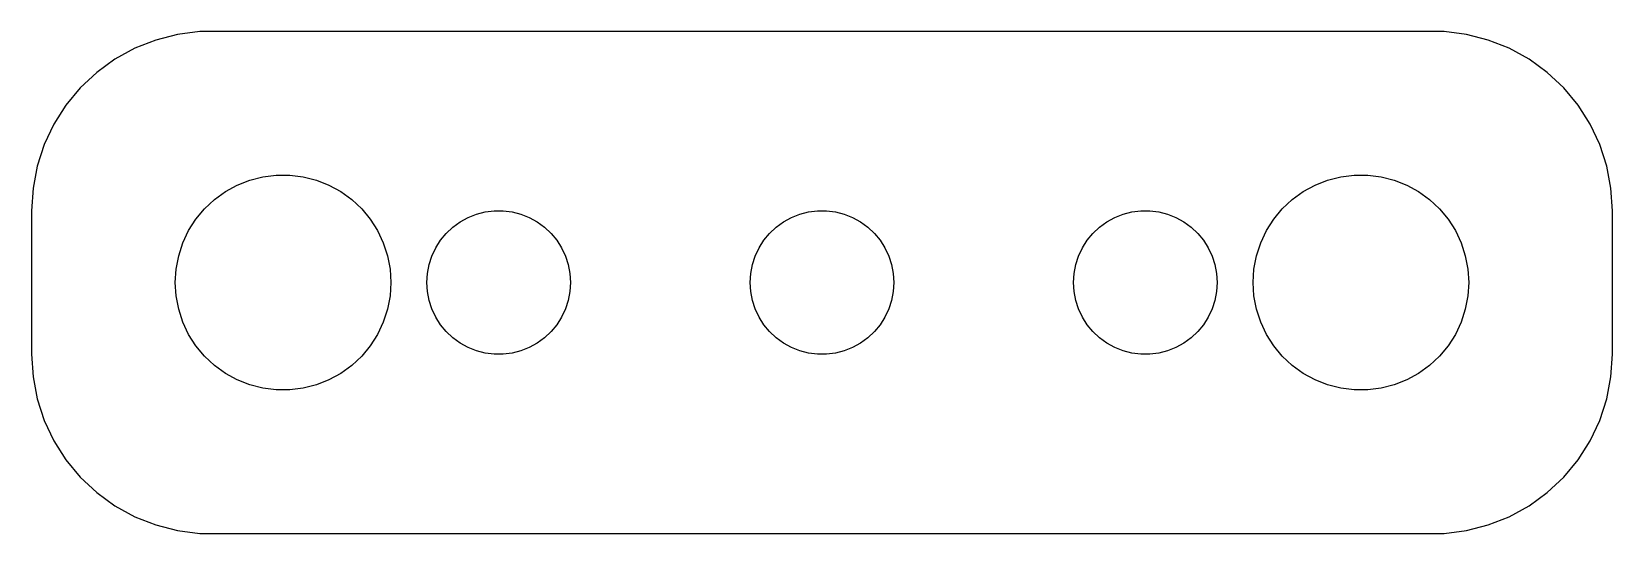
# Model space of a CAD drawing. Header units: metres. Extents: x -22 to 22, y -7 to 7.
import ezdxf

# ---------------------------------------------------------------- set-up
doc = ezdxf.new("R2010")
doc.units = ezdxf.units.M

msp = doc.modelspace()

# ---------------------------------------------------------------- linework, layer by layer
for p, q in [((-18.5451, 6.75528), (-19.1289, 6.52412)), ((-17.9369, 6.91142), (-18.5451, 6.75528)), ((-17.3139, 6.99013), (-17.9369, 6.91142)), ((17.3139, 6.99013), (-17.3139, 6.99013)), ((17.9369, 6.91142), (17.3139, 6.99013)), ((18.5451, 6.75528), (17.9369, 6.91142)), ((19.1289, 6.52412), (18.5451, 6.75528)), ((-19.6791, 6.22163), (-20.1871, 5.85255)), ((-19.1289, 6.52412), (-19.6791, 6.22163)), ((19.6791, 6.22163), (19.1289, 6.52412)), ((20.1871, 5.85255), (19.6791, 6.22163)), ((-20.1871, 5.85255), (-20.6448, 5.42273)), ((20.6448, 5.42273), (20.1871, 5.85255)), ((-20.6448, 5.42273), (-21.0451, 4.93892)), ((21.0451, 4.93892), (20.6448, 5.42273)), ((-21.0451, 4.93892), (-21.3815, 4.40877)), ((21.3815, 4.40877), (21.0451, 4.93892)), ((-21.3815, 4.40877), (-21.6489, 3.84062)), ((21.6489, 3.84062), (21.3815, 4.40877)), ((-21.6489, 3.84062), (-21.8429, 3.24344)), ((21.8429, 3.24344), (21.6489, 3.84062)), ((-21.8429, 3.24344), (-21.9606, 2.62666)), ((21.9606, 2.62666), (21.8429, 3.24344)), ((-16.6075, 2.53297), (-16.2773, 2.71448)), ((-16.2773, 2.71448), (-15.927, 2.85316)), ((-15.927, 2.85316), (-15.5621, 2.94685)), ((-15.5621, 2.94685), (-15.1884, 2.99408)), ((-15.1884, 2.99408), (-14.8116, 2.99408)), ((-14.8116, 2.99408), (-14.4379, 2.94685)), ((-14.4379, 2.94685), (-14.0729, 2.85316)), ((-14.0729, 2.85316), (-13.7227, 2.71448)), ((-13.7227, 2.71448), (-13.3925, 2.53297)), ((13.3925, 2.53297), (13.7227, 2.71448)), ((13.7227, 2.71448), (14.0729, 2.85316)), ((14.0729, 2.85316), (14.4379, 2.94685)), ((14.4379, 2.94685), (14.8116, 2.99408)), ((14.8116, 2.99408), (15.1884, 2.99408)), ((15.1884, 2.99408), (15.5621, 2.94685)), ((15.5621, 2.94685), (15.927, 2.85316)), ((15.927, 2.85316), (16.2773, 2.71448)), ((16.2773, 2.71448), (16.6075, 2.53297)), ((-21.9606, 2.62666), (-22, 2)), ((-17.1869, 2.05363), (-16.9123, 2.31154)), ((-16.9123, 2.31154), (-16.6075, 2.53297)), ((-13.3925, 2.53297), (-13.0877, 2.31154)), ((-13.0877, 2.31154), (-12.8131, 2.05363)), ((12.8131, 2.05363), (13.0877, 2.31154)), ((13.0877, 2.31154), (13.3925, 2.53297)), ((16.6075, 2.53297), (16.9123, 2.31154)), ((16.9123, 2.31154), (17.1869, 2.05363)), ((22, 2), (21.9606, 2.62666)), ((-22, 2), (-22, -2)), ((-17.6289, 1.44525), (-17.427, 1.76335)), ((-17.427, 1.76335), (-17.1869, 2.05363)), ((-12.8131, 2.05363), (-12.5729, 1.76335)), ((-12.5729, 1.76335), (-12.3711, 1.44525)), ((-10.0716, 1.68864), (-9.85155, 1.80965)), ((-9.85155, 1.80965), (-9.61803, 1.9021)), ((-9.61803, 1.9021), (-9.37476, 1.96457)), ((-9.37476, 1.96457), (-9.12558, 1.99605)), ((-9.12558, 1.99605), (-8.8744, 1.99605)), ((-8.8744, 1.99605), (-8.62523, 1.96457)), ((-8.62523, 1.96457), (-8.38196, 1.9021)), ((-8.38196, 1.9021), (-8.14844, 1.80965)), ((-8.14844, 1.80965), (-7.92834, 1.68864)), ((-1.07164, 1.68864), (-0.851547, 1.80965)), ((-0.851547, 1.80965), (-0.618027, 1.9021)), ((-0.618027, 1.9021), (-0.374756, 1.96457)), ((-0.374756, 1.96457), (-0.12558, 1.99605)), ((-0.12558, 1.99605), (0.12558, 1.99605)), ((0.12558, 1.99605), (0.374756, 1.96457)), ((0.374756, 1.96457), (0.618027, 1.9021)), ((0.618027, 1.9021), (0.851547, 1.80965)), ((0.851547, 1.80965), (1.07164, 1.68864)), ((7.92834, 1.68864), (8.14844, 1.80965)), ((8.14844, 1.80965), (8.38196, 1.9021)), ((8.38196, 1.9021), (8.62523, 1.96457)), ((8.62523, 1.96457), (8.8744, 1.99605)), ((8.8744, 1.99605), (9.12558, 1.99605)), ((9.12558, 1.99605), (9.37476, 1.96457)), ((9.37476, 1.96457), (9.61803, 1.9021)), ((9.61803, 1.9021), (9.85155, 1.80965)), ((9.85155, 1.80965), (10.0716, 1.68864)), ((12.3711, 1.44525), (12.5729, 1.76335)), ((12.5729, 1.76335), (12.8131, 2.05363)), ((17.1869, 2.05363), (17.427, 1.76335)), ((17.427, 1.76335), (17.6289, 1.44525)), ((22, -2), (22, 2)), ((-17.7893, 1.10437), (-17.6289, 1.44525)), ((-12.3711, 1.44525), (-12.2107, 1.10437)), ((-10.618, 1.17557), (-10.4579, 1.36908)), ((-10.4579, 1.36908), (-10.2748, 1.54102)), ((-10.2748, 1.54102), (-10.0716, 1.68864)), ((-7.92834, 1.68864), (-7.72514, 1.54102)), ((-7.72514, 1.54102), (-7.54205, 1.36908)), ((-7.54205, 1.36908), (-7.38196, 1.17557)), ((-1.61803, 1.17557), (-1.45793, 1.36908)), ((-1.45793, 1.36908), (-1.27484, 1.54102)), ((-1.27484, 1.54102), (-1.07164, 1.68864)), ((1.07164, 1.68864), (1.27484, 1.54102)), ((1.27484, 1.54102), (1.45793, 1.36908)), ((1.45793, 1.36908), (1.61803, 1.17557)), ((7.38196, 1.17557), (7.54205, 1.36908)), ((7.54205, 1.36908), (7.72514, 1.54102)), ((7.72514, 1.54102), (7.92834, 1.68864)), ((10.0716, 1.68864), (10.2748, 1.54102)), ((10.2748, 1.54102), (10.4579, 1.36908)), ((10.4579, 1.36908), (10.618, 1.17557)), ((12.2107, 1.10437), (12.3711, 1.44525)), ((17.6289, 1.44525), (17.7893, 1.10437)), ((-17.9057, 0.746063), (-17.7893, 1.10437)), ((-12.2107, 1.10437), (-12.0942, 0.746063)), ((-10.8595, 0.736237), (-10.7526, 0.963501)), ((-10.7526, 0.963501), (-10.618, 1.17557)), ((-7.38196, 1.17557), (-7.24738, 0.963501)), ((-7.24738, 0.963501), (-7.14044, 0.736237)), ((-1.85954, 0.736237), (-1.75261, 0.963501)), ((-1.75261, 0.963501), (-1.61803, 1.17557)), ((1.61803, 1.17557), (1.75261, 0.963501)), ((1.75261, 0.963501), (1.85954, 0.736237)), ((7.14044, 0.736237), (7.24738, 0.963501)), ((7.24738, 0.963501), (7.38196, 1.17557)), ((10.618, 1.17557), (10.7526, 0.963501)), ((10.7526, 0.963501), (10.8595, 0.736237)), ((12.0942, 0.746063), (12.2107, 1.10437)), ((17.7893, 1.10437), (17.9057, 0.746063)), ((-17.9763, 0.375992), (-17.9057, 0.746063)), ((-12.0942, 0.746063), (-12.0237, 0.375992)), ((-10.9842, 0.250656), (-10.9372, 0.497375)), ((-10.9372, 0.497375), (-10.8595, 0.736237)), ((-7.14044, 0.736237), (-7.06282, 0.497375)), ((-7.06282, 0.497375), (-7.01576, 0.250656)), ((-1.98422, 0.250656), (-1.93716, 0.497375)), ((-1.93716, 0.497375), (-1.85954, 0.736237)), ((1.85954, 0.736237), (1.93716, 0.497375)), ((1.93716, 0.497375), (1.98422, 0.250656)), ((7.01576, 0.250656), (7.06282, 0.497375)), ((7.06282, 0.497375), (7.14044, 0.736237)), ((10.8595, 0.736237), (10.9372, 0.497375)), ((10.9372, 0.497375), (10.9842, 0.250656)), ((12.0237, 0.375992), (12.0942, 0.746063)), ((17.9057, 0.746063), (17.9763, 0.375992)), ((-18, 0), (-17.9763, 0.375992)), ((-17.9763, -0.375992), (-18, 0)), ((-12.0237, 0.375992), (-12, 0)), ((-12, 0), (-12.0237, -0.375992)), ((-11, 0), (-10.9842, 0.250656)), ((-10.9842, -0.250656), (-11, 0)), ((-7.01576, 0.250656), (-7, 0)), ((-7, 0), (-7.01576, -0.250656)), ((-2, 0), (-1.98422, 0.250656)), ((-1.98422, -0.250656), (-2, 0)), ((1.98422, 0.250656), (2, 0)), ((2, 0), (1.98422, -0.250656)), ((7, 0), (7.01576, 0.250656)), ((7.01576, -0.250656), (7, 0)), ((10.9842, 0.250656), (11, 0)), ((11, 0), (10.9842, -0.250656)), ((12, 0), (12.0237, 0.375992)), ((12.0237, -0.375992), (12, 0)), ((17.9763, 0.375992), (18, 0)), ((18, 0), (17.9763, -0.375992)), ((-17.9057, -0.746063), (-17.9763, -0.375992)), ((-12.0237, -0.375992), (-12.0942, -0.746063)), ((-10.9372, -0.497375), (-10.9842, -0.250656)), ((-7.01576, -0.250656), (-7.06282, -0.497375)), ((-1.93716, -0.497375), (-1.98422, -0.250656)), ((1.98422, -0.250656), (1.93716, -0.497375)), ((7.06282, -0.497375), (7.01576, -0.250656)), ((10.9842, -0.250656), (10.9372, -0.497375)), ((12.0942, -0.746063), (12.0237, -0.375992)), ((17.9763, -0.375992), (17.9057, -0.746063)), ((-17.7893, -1.10437), (-17.9057, -0.746063)), ((-12.0942, -0.746063), (-12.2107, -1.10437)), ((-10.8595, -0.736237), (-10.9372, -0.497375)), ((-10.7526, -0.963501), (-10.8595, -0.736237)), ((-7.14044, -0.736237), (-7.24738, -0.963501)), ((-7.06282, -0.497375), (-7.14044, -0.736237)), ((-1.85954, -0.736237), (-1.93716, -0.497375)), ((-1.75261, -0.963501), (-1.85954, -0.736237)), ((1.85954, -0.736237), (1.75261, -0.963501)), ((1.93716, -0.497375), (1.85954, -0.736237)), ((7.14044, -0.736237), (7.06282, -0.497375)), ((7.24738, -0.963501), (7.14044, -0.736237)), ((10.8595, -0.736237), (10.7526, -0.963501)), ((10.9372, -0.497375), (10.8595, -0.736237)), ((12.2107, -1.10437), (12.0942, -0.746063)), ((17.9057, -0.746063), (17.7893, -1.10437)), ((-17.6289, -1.44525), (-17.7893, -1.10437)), ((-12.2107, -1.10437), (-12.3711, -1.44525)), ((-10.618, -1.17557), (-10.7526, -0.963501)), ((-10.4579, -1.36908), (-10.618, -1.17557)), ((-7.38196, -1.17557), (-7.54205, -1.36908)), ((-7.24738, -0.963501), (-7.38196, -1.17557)), ((-1.61803, -1.17557), (-1.75261, -0.963501)), ((-1.45793, -1.36908), (-1.61803, -1.17557)), ((1.61803, -1.17557), (1.45793, -1.36908)), ((1.75261, -0.963501), (1.61803, -1.17557)), ((7.38196, -1.17557), (7.24738, -0.963501)), ((7.54205, -1.36908), (7.38196, -1.17557)), ((10.618, -1.17557), (10.4579, -1.36908)), ((10.7526, -0.963501), (10.618, -1.17557)), ((12.3711, -1.44525), (12.2107, -1.10437)), ((17.7893, -1.10437), (17.6289, -1.44525)), ((-17.427, -1.76335), (-17.6289, -1.44525)), ((-12.3711, -1.44525), (-12.5729, -1.76335)), ((-10.2748, -1.54102), (-10.4579, -1.36908)), ((-10.0716, -1.68864), (-10.2748, -1.54102)), ((-9.85155, -1.80965), (-10.0716, -1.68864)), ((-7.92834, -1.68864), (-8.14844, -1.80965)), ((-7.72514, -1.54102), (-7.92834, -1.68864)), ((-7.54205, -1.36908), (-7.72514, -1.54102)), ((-1.27484, -1.54102), (-1.45793, -1.36908)), ((-1.07164, -1.68864), (-1.27484, -1.54102)), ((-0.851547, -1.80965), (-1.07164, -1.68864)), ((1.07164, -1.68864), (0.851547, -1.80965)), ((1.27484, -1.54102), (1.07164, -1.68864)), ((1.45793, -1.36908), (1.27484, -1.54102)), ((7.72514, -1.54102), (7.54205, -1.36908)), ((7.92834, -1.68864), (7.72514, -1.54102)), ((8.14844, -1.80965), (7.92834, -1.68864)), ((10.0716, -1.68864), (9.85155, -1.80965)), ((10.2748, -1.54102), (10.0716, -1.68864)), ((10.4579, -1.36908), (10.2748, -1.54102)), ((12.5729, -1.76335), (12.3711, -1.44525)), ((17.6289, -1.44525), (17.427, -1.76335)), ((-22, -2), (-21.9606, -2.62666)), ((-17.1869, -2.05363), (-17.427, -1.76335)), ((-16.9123, -2.31154), (-17.1869, -2.05363)), ((-12.8131, -2.05363), (-13.0877, -2.31154)), ((-12.5729, -1.76335), (-12.8131, -2.05363)), ((-9.61803, -1.9021), (-9.85155, -1.80965)), ((-9.37476, -1.96457), (-9.61803, -1.9021)), ((-9.12558, -1.99605), (-9.37476, -1.96457)), ((-8.8744, -1.99605), (-9.12558, -1.99605)), ((-8.62523, -1.96457), (-8.8744, -1.99605)), ((-8.38196, -1.9021), (-8.62523, -1.96457)), ((-8.14844, -1.80965), (-8.38196, -1.9021)), ((-0.618027, -1.9021), (-0.851547, -1.80965)), ((-0.374756, -1.96457), (-0.618027, -1.9021)), ((-0.12558, -1.99605), (-0.374756, -1.96457)), ((0.12558, -1.99605), (-0.12558, -1.99605)), ((0.374756, -1.96457), (0.12558, -1.99605)), ((0.618027, -1.9021), (0.374756, -1.96457)), ((0.851547, -1.80965), (0.618027, -1.9021)), ((8.38196, -1.9021), (8.14844, -1.80965)), ((8.62523, -1.96457), (8.38196, -1.9021)), ((8.8744, -1.99605), (8.62523, -1.96457)), ((9.12558, -1.99605), (8.8744, -1.99605)), ((9.37476, -1.96457), (9.12558, -1.99605)), ((9.61803, -1.9021), (9.37476, -1.96457)), ((9.85155, -1.80965), (9.61803, -1.9021)), ((12.8131, -2.05363), (12.5729, -1.76335)), ((13.0877, -2.31154), (12.8131, -2.05363)), ((17.1869, -2.05363), (16.9123, -2.31154)), ((17.427, -1.76335), (17.1869, -2.05363)), ((21.9606, -2.62666), (22, -2)), ((-21.9606, -2.62666), (-21.8429, -3.24344)), ((-16.6075, -2.53297), (-16.9123, -2.31154)), ((-16.2773, -2.71448), (-16.6075, -2.53297)), ((-13.3925, -2.53297), (-13.7227, -2.71448)), ((-13.0877, -2.31154), (-13.3925, -2.53297)), ((13.3925, -2.53297), (13.0877, -2.31154)), ((13.7227, -2.71448), (13.3925, -2.53297)), ((16.6075, -2.53297), (16.2773, -2.71448)), ((16.9123, -2.31154), (16.6075, -2.53297)), ((21.8429, -3.24344), (21.9606, -2.62666)), ((-15.927, -2.85316), (-16.2773, -2.71448)), ((-15.5621, -2.94685), (-15.927, -2.85316)), ((-15.1884, -2.99408), (-15.5621, -2.94685)), ((-14.8116, -2.99408), (-15.1884, -2.99408)), ((-14.4379, -2.94685), (-14.8116, -2.99408)), ((-14.0729, -2.85316), (-14.4379, -2.94685)), ((-13.7227, -2.71448), (-14.0729, -2.85316)), ((14.0729, -2.85316), (13.7227, -2.71448)), ((14.4379, -2.94685), (14.0729, -2.85316)), ((14.8116, -2.99408), (14.4379, -2.94685)), ((15.1884, -2.99408), (14.8116, -2.99408)), ((15.5621, -2.94685), (15.1884, -2.99408)), ((15.927, -2.85316), (15.5621, -2.94685)), ((16.2773, -2.71448), (15.927, -2.85316)), ((-21.8429, -3.24344), (-21.6489, -3.84062)), ((21.6489, -3.84062), (21.8429, -3.24344)), ((-21.6489, -3.84062), (-21.3815, -4.40877)), ((21.3815, -4.40877), (21.6489, -3.84062)), ((-21.3815, -4.40877), (-21.0451, -4.93892)), ((21.0451, -4.93892), (21.3815, -4.40877)), ((-21.0451, -4.93892), (-20.6448, -5.42273)), ((20.6448, -5.42273), (21.0451, -4.93892)), ((-20.6448, -5.42273), (-20.1871, -5.85255)), ((20.1871, -5.85255), (20.6448, -5.42273)), ((-20.1871, -5.85255), (-19.6791, -6.22163)), ((19.6791, -6.22163), (20.1871, -5.85255)), ((-19.6791, -6.22163), (-19.1289, -6.52412)), ((-19.1289, -6.52412), (-18.5451, -6.75528)), ((18.5451, -6.75528), (19.1289, -6.52412)), ((19.1289, -6.52412), (19.6791, -6.22163)), ((-18.5451, -6.75528), (-17.9369, -6.91142)), ((-17.9369, -6.91142), (-17.3139, -6.99013)), ((-17.3139, -6.99013), (17.3139, -6.99013)), ((17.3139, -6.99013), (17.9369, -6.91142)), ((17.9369, -6.91142), (18.5451, -6.75528))]:
    msp.add_line(p, q)

doc.saveas('drawing.dxf')
